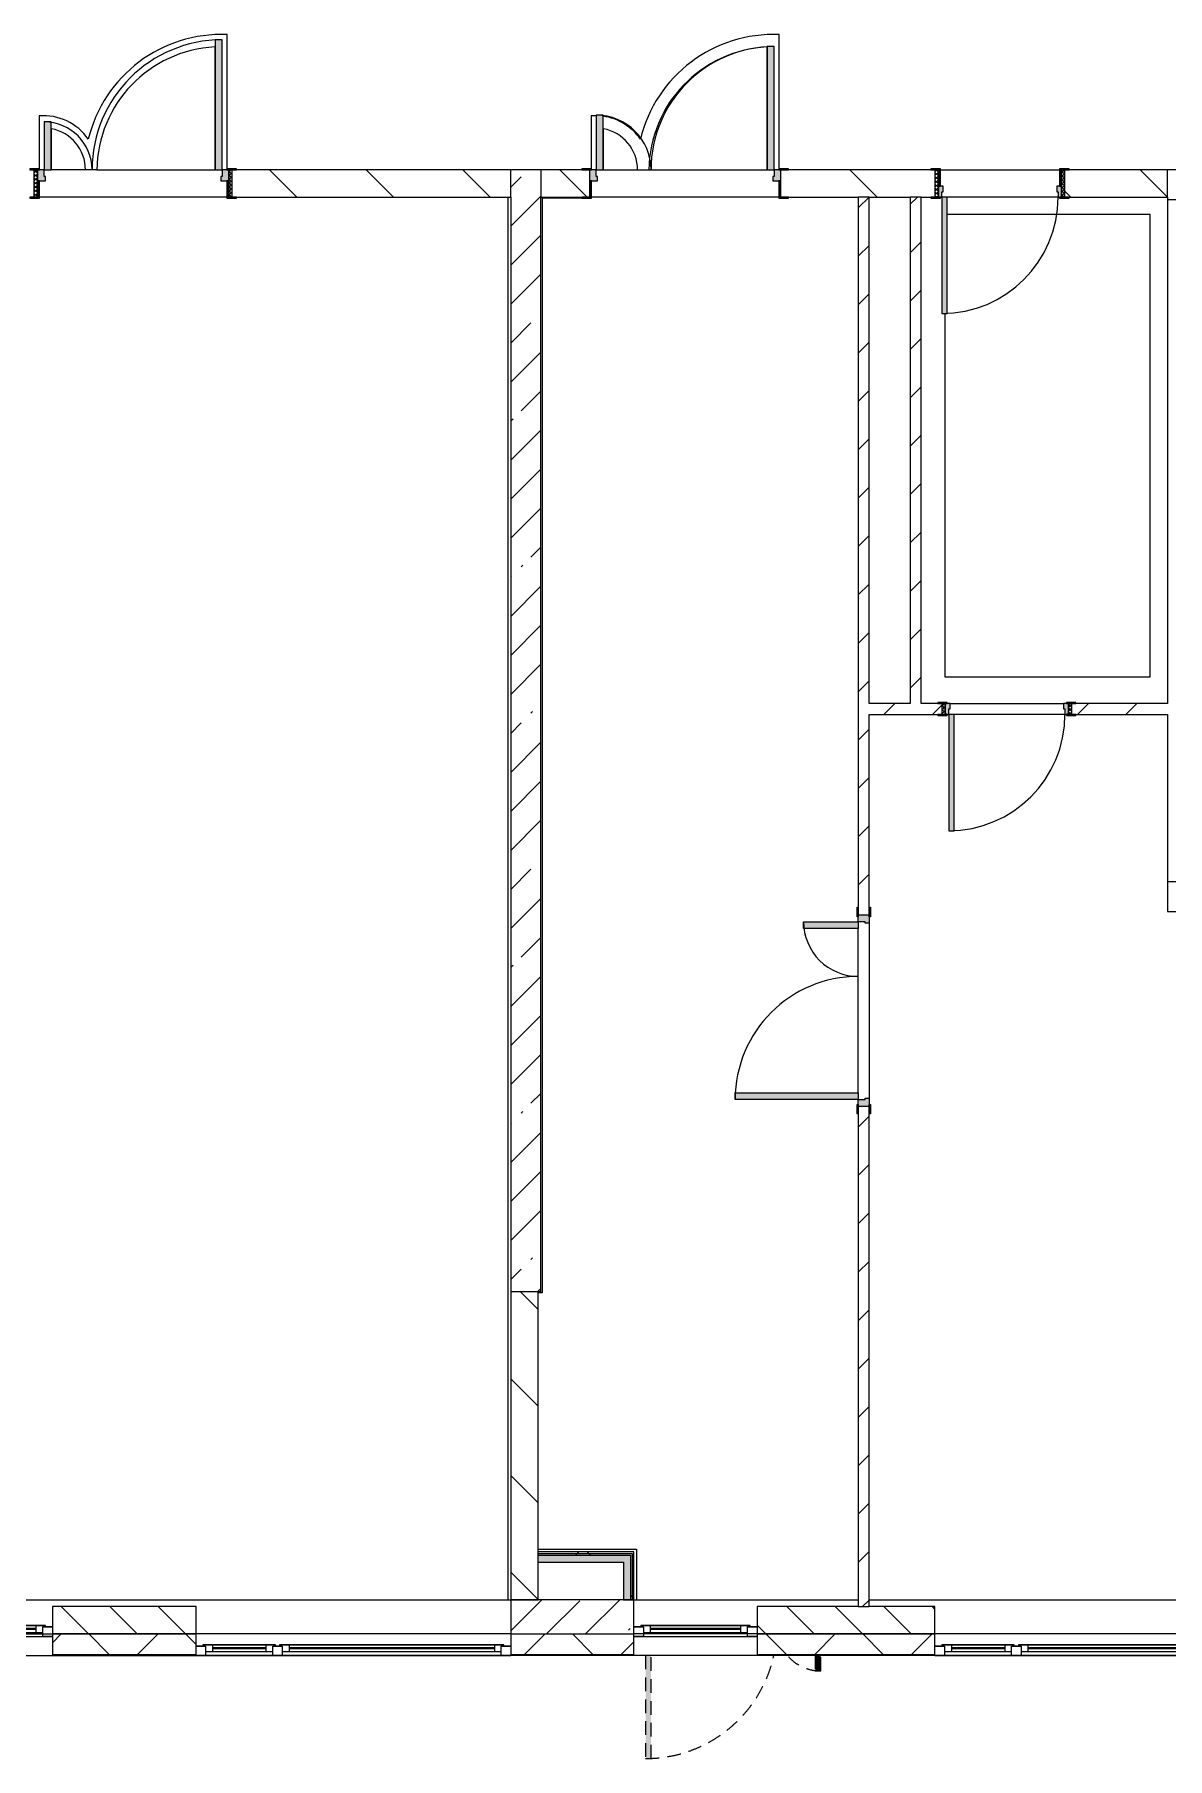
# Model space of a CAD drawing. Header units: millimetres. Extents: x -3129 to 197107, y -8553 to 29000.
# Drawn here: x 173746 to 182027, y -1010 to 11589 of the extents above; entities that cross this region are included whole.
import ezdxf

# ---------------------------------------------------------------- set-up
doc = ezdxf.new("R2010")
doc.units = ezdxf.units.MM
doc.linetypes.add('200_ШТРИХ__ш1_п0_6_', pattern=[160, 100, -60])
for name, color, linetype, lineweight in [('A-DETL-3', 7, 'Continuous', 5), ('A-DETL-MBND-1', 7, '200_ШТРИХ__ш1_п0_6_', 9), ('A-GLAZ-1', 7, 'Continuous', 5), ('A-WALL', 7, 'Continuous', 9), ('A-WALL-6', 7, 'Continuous', 5), ('I-WALL-6', 7, 'Continuous', 5), ('S-COLS-2', 7, 'Continuous', 5)]:
    doc.layers.add(name, color=color, linetype=linetype, lineweight=lineweight)
for name, color, linetype, lineweight, true_color in [('A-DOOR-3', 7, 'Continuous', 5, 0xaaaaaa), ('A-DOOR-4', 7, 'Continuous', 5, 0xe2e2e2), ('A-DOOR-FRAM-3', 7, 'Continuous', 5, 0xe2e2e2), ('A-DOOR-FRAM-4', 7, 'Continuous', 5, 0xaaaaaa), ('A-FLOR-3', 7, 'Continuous', 5, 0xaaaaaa), ('I-WALL-5', 7, 'Continuous', 9, 0xe7e7e7)]:
    doc.layers.add(name, color=color, linetype=linetype, lineweight=lineweight, true_color=true_color)
pattern_1 = [(135, (70097.43, 0), (-353.5534, -353.5534), [])]
pattern_2 = [(45, (70097.43, 0), (-176.7767, 176.7767), [])]
pattern_3 = [(45, (70097.43, 0), (-285.1231, 285.1231), []), (45, (70382.56, 0), (-285.1231, 285.1231), [504.031, -100.806, 16.764, -84.042])]
pattern_4 = [(45, (70097.4, 0), (-530.33, 530.33), []), (135, (70097.4, 0), (-530.33, -530.33), [])]

# ---------------------------------------------------------------- blocks, each defined once
blk = doc.blocks.new('120_Окно_СКБ_1Ст - 120_Окно_СКБ_1Ст 900х2500_h_ с форточкой-22876038-2_1_1_птичка')
at = {"layer": 'A-GLAZ-1'}
for p, q in [((-450, -127), (-450, -57)), ((-450, -57), (-380, -57)), ((450, -57), (-450, -57)), ((-380, -57), (-380, -127)), ((380, -87), (-380, -87)), ((-380, -87), (-380, -127)), ((-330, -137), (-330, -87)), ((-330, -107), (330, -107)), ((330, -117), (-330, -117)), ((330, -137), (330, -87)), ((380, -127), (380, -57)), ((380, -57), (450, -57)), ((380, -127), (380, -87)), ((450, -57), (450, -127)), ((-380, -127), (-450, -127)), ((-450, -127), (-400, -127)), ((-380, -127), (-400, -127)), ((-400, -127), (-400, -137)), ((-400, -137), (400, -137)), ((400, -137), (-400, -137)), ((450, -127), (380, -127)), ((400, -127), (380, -127)), ((400, -127), (450, -127)), ((400, -137), (400, -127))]:
    blk.add_line(p, q, dxfattribs=at)
blk = doc.blocks.new('110_Дверь_СКБ_2Ст - Д-2а_л_ Из коридора на лестницу-32216062-2_1_1_птичка')
at = {"layer": 'A-DOOR-4'}
for points in [[(612.5, 100), (662.5, 100), (662.5, 1000), (612.5, 1000), (612.5, 721)], [(-587.5, 100), (-587.5, 500), (-637.5, 500), (-637.5, 100)], [(712.5, -100), (712.5, 20), (697.5, 20), (697.5, -100)]]:
    blk.add_hatch(color=256, dxfattribs=at).paths.add_polyline_path(points)
h = blk.add_hatch(color=256, dxfattribs=at)
h.paths.add_polyline_path([(652.5, 20), (712.5, 20), (712.5, 100), (662.5, 100), (662.5, 50), (652.5, 50)])
h.paths.add_polyline_path([(-687.5, 20), (-627.5, 20), (-627.5, 50), (-637.5, 50), (-637.5, 100), (-687.5, 100)])
at = {"layer": 'A-DOOR-FRAM-3'}
for points in [[(-672.5, 100), (-672.5, 108), (-742.5, 108), (-742.5, 100)], [(-672.5, -100), (-672.5, 20), (-687.5, 20), (-687.5, -100)], [(767.5, 100), (767.5, 108), (697.5, 108), (697.5, 100)], [(-672.5, -108), (-672.5, -100), (-742.5, -100), (-742.5, -108)], [(767.5, -108), (767.5, -100), (697.5, -100), (697.5, -108)]]:
    blk.add_hatch(color=256, dxfattribs=at).paths.add_polyline_path(points)
at = {"layer": 'A-DOOR-3'}
for p, q in [((662.5, 1000), (612.5, 1000)), ((612.5, 1000), (612.5, 100)), ((662.5, 100), (662.5, 1000)), ((-637.5, 500), (-637.5, 100)), ((-587.5, 500), (-637.5, 500)), ((-587.5, 100), (-587.5, 500)), ((-637.5, 100), (-587.5, 100)), ((612.5, 100), (662.5, 100))]:
    blk.add_line(p, q, dxfattribs=at)
for centre, radius, start, end in [((662.5, 100), 900, 90, 180), ((-637.5, 100), 400, 360, 90)]:
    blk.add_arc(centre, radius, start, end, dxfattribs=at)
at = {"layer": 'A-DOOR-FRAM-4'}
for p, q in [((-672.5, 108), (-742.5, 108)), ((-742.5, 108), (-742.5, 100)), ((-742.5, 100), (-672.5, 100)), ((-637.5, 100), (-687.5, 100)), ((-687.5, 100), (-687.5, 20)), ((-687.5, 20), (-627.5, 20)), ((-672.5, 20), (-687.5, 20)), ((-687.5, 20), (-687.5, -100)), ((-672.5, 100), (-672.5, 108)), ((-672.5, -100), (-672.5, 20)), ((-637.5, 50), (-637.5, 100)), ((-627.5, 50), (-637.5, 50)), ((-627.5, 20), (-627.5, 50)), ((662.5, 50), (652.5, 50)), ((652.5, 50), (652.5, 20)), ((652.5, 20), (712.5, 20)), ((662.5, 100), (662.5, 50)), ((712.5, 100), (662.5, 100)), ((767.5, 108), (697.5, 108)), ((697.5, 108), (697.5, 100)), ((697.5, 100), (767.5, 100)), ((712.5, 20), (697.5, 20)), ((697.5, 20), (697.5, -100)), ((712.5, 20), (712.5, 100)), ((712.5, -100), (712.5, 20)), ((767.5, 100), (767.5, 108)), ((-672.5, -100), (-742.5, -100)), ((-742.5, -100), (-742.5, -108)), ((-742.5, -108), (-672.5, -108)), ((-687.5, -100), (-672.5, -100)), ((-672.5, -108), (-672.5, -100)), ((697.5, -100), (712.5, -100)), ((767.5, -100), (697.5, -100)), ((697.5, -100), (697.5, -108)), ((697.5, -108), (767.5, -108)), ((767.5, -108), (767.5, -100))]:
    blk.add_line(p, q, dxfattribs=at)
blk = doc.blocks.new('110_Дверь_СКБ_1Ст_Внутренняя1 - Д-8 950x2100h_охрана-V151-2_1_1_птичка')
at = {"layer": 'A-DOOR-3'}
h = blk.add_hatch(dxfattribs=at)
h.set_pattern_fill('FP_137', color=256, style=0, pattern_type=2)
h.set_pattern_definition([(135, (1826.41, 164.685), (-14.14214, -14.14214), []), (225, (1826.41, 164.685), (14.14214, -14.14214), [])])
h.paths.add_polyline_path([(487.5, 100), (462.5, 100), (462.5, -100), (487.5, -100)])
at = {"layer": 'A-DOOR-4'}
h = blk.add_hatch(color=256, dxfattribs=at)
h.paths.add_polyline_path([(437.5, 100), (437.5, 60), (427.5, 60), (427.5, 20), (462.5, 20), (461.2, 100)])
h.paths.add_polyline_path([(-437.5, 100), (-437.5, 20), (-402.5, 20), (-402.5, 60), (-412.5, 60), (-412.5, 100)])
at = {"layer": 'A-DOOR-FRAM-3'}
for points in [[(397.5, 950), (397.5, 100), (437.5, 100), (437.5, 950)], [(-422.5, 108), (-492.5, 108), (-492.5, 100), (-422.5, 100)], [(-422.5, 20), (-437.5, 20), (-437.5, -100), (-422.5, -100)], [(461.2, 108), (447.5, 108), (447.5, 100), (517.5, 100), (517.5, 108)], [(461.2, 20), (447.5, 20), (447.5, -100), (462.5, -100), (462.5, 20)], [(-422.5, -100), (-492.5, -100), (-492.5, -108), (-422.5, -108)], [(517.5, -100), (447.5, -100), (447.5, -108), (517.5, -108)]]:
    blk.add_hatch(color=256, dxfattribs=at).paths.add_polyline_path(points)
at = {"layer": 'A-DOOR-FRAM-4'}
h = blk.add_hatch(dxfattribs=at)
h.set_pattern_fill('FP_138', color=256, style=0, pattern_type=2)
h.set_pattern_definition([(45, (-296.384, 164.685), (-14.1421, 14.1421), []), (135, (-296.384, 164.685), (-14.1421, -14.1421), [])])
h.paths.add_polyline_path([(-437.5, 100), (-462.5, 100), (-462.5, -100), (-437.5, -100)])
at = {"layer": 'A-DOOR-3'}
for p, q in [((437.5, 950), (397.5, 950)), ((397.5, 950), (397.5, 100)), ((437.5, 100), (437.5, 950)), ((397.5, 100), (437.5, 100))]:
    blk.add_line(p, q, dxfattribs=at)
blk.add_arc((437.5, 100), 850, 90, 180, dxfattribs=at)
at = {"layer": 'A-DOOR-FRAM-4'}
for p, q in [((-422.5, 108), (-492.5, 108)), ((-492.5, 108), (-492.5, 100)), ((-492.5, 100), (-422.5, 100)), ((-437.5, 100), (-462.5, 100)), ((-462.5, 100), (-462.5, -100)), ((-412.5, 100), (-437.5, 100)), ((-437.5, 100), (-437.5, 20)), ((-437.5, -100), (-437.5, 100)), ((-422.5, 100), (-437.5, 100)), ((-437.5, 100), (-437.5, 99)), ((-437.5, 99), (-422.5, 99)), ((-437.5, 20), (-402.5, 20)), ((-422.5, 20), (-437.5, 20)), ((-437.5, 20), (-437.5, -100)), ((-422.5, 100), (-422.5, 108)), ((-422.5, 99), (-422.5, 100)), ((-422.5, -100), (-422.5, 20)), ((-412.5, 60), (-412.5, 100)), ((-402.5, 60), (-412.5, 60)), ((-402.5, 20), (-402.5, 60)), ((437.5, 60), (427.5, 60)), ((427.5, 60), (427.5, 20)), ((427.5, 20), (462.5, 20)), ((437.5, 100), (437.5, 60)), ((462.5, 100), (437.5, 100)), ((517.5, 108), (447.5, 108)), ((447.5, 108), (447.5, 100)), ((462.5, 100), (447.5, 100)), ((447.5, 100), (447.5, 99)), ((447.5, 100), (517.5, 100)), ((447.5, 99), (462.5, 99)), ((462.5, 20), (447.5, 20)), ((447.5, 20), (447.5, -100)), ((462.5, 20), (462.5, 100)), ((487.5, 100), (462.5, 100)), ((462.5, 100), (462.5, -100)), ((462.5, 99), (462.5, 100)), ((462.5, -100), (462.5, 20)), ((487.5, -100), (487.5, 100)), ((517.5, 100), (517.5, 108)), ((-422.5, -100), (-492.5, -100)), ((-492.5, -100), (-492.5, -108)), ((-492.5, -108), (-422.5, -108)), ((-462.5, -100), (-437.5, -100)), ((-437.5, -100), (-422.5, -100)), ((-422.5, -108), (-422.5, -100)), ((447.5, -100), (462.5, -100)), ((517.5, -100), (447.5, -100)), ((447.5, -100), (447.5, -108)), ((447.5, -108), (517.5, -108)), ((462.5, -100), (487.5, -100)), ((517.5, -108), (517.5, -100))]:
    blk.add_line(p, q, dxfattribs=at)
blk = doc.blocks.new('110_Дверь_СКБ_1Ст_Внутренняя1 - Д-8 950x2100h_охрана-V152-2_1_1_птичка')
at = {"layer": 'A-DOOR-3'}
h = blk.add_hatch(dxfattribs=at)
h.set_pattern_fill('FP_173', color=256, style=0, pattern_type=2)
h.set_pattern_definition([(135, (1826.41, 104.685), (-14.14214, -14.14214), []), (225, (1826.41, 104.685), (14.14214, -14.14214), [])])
h.paths.add_polyline_path([(487, 40), (462, 40), (462, -40), (487, -40)])
at = {"layer": 'A-DOOR-4'}
h = blk.add_hatch(color=256, dxfattribs=at)
h.paths.add_polyline_path([(437, 40), (437, 0), (427, 0), (427, -40), (462, -40), (462, 40)])
h.paths.add_polyline_path([(-413, 40), (-438, 40), (-438, -40), (-403, -40), (-403, 0), (-413, 0)])
at = {"layer": 'A-DOOR-FRAM-3'}
for points in [[(437, 890), (397, 890), (397, 40), (437, 40), (437, 67)], [(-493, 48), (-493, 40), (-423, 40), (-423, 48)], [(517, 48), (447, 48), (447, 40), (517, 40)], [(-423, -40), (-493, -40), (-493, -48), (-423, -48)], [(447, -40), (447, -48), (517, -48), (517, -40)]]:
    blk.add_hatch(color=256, dxfattribs=at).paths.add_polyline_path(points)
at = {"layer": 'A-DOOR-FRAM-4'}
h = blk.add_hatch(dxfattribs=at)
h.set_pattern_fill('FP_174', color=256, style=0, pattern_type=2)
h.set_pattern_definition([(45, (-296.384, 104.685), (-14.1421, 14.1421), []), (135, (-296.384, 104.685), (-14.1421, -14.1421), [])])
h.paths.add_polyline_path([(-438, 40), (-463, 40), (-463, -40), (-438, -40)])
at = {"layer": 'A-DOOR-3'}
for p, q in [((437, 890), (397, 890)), ((397, 890), (397, 40)), ((437, 40), (437, 890)), ((397, 40), (437, 40))]:
    blk.add_line(p, q, dxfattribs=at)
blk.add_arc((437, 40), 850, 90, 180, dxfattribs=at)
at = {"layer": 'A-DOOR-FRAM-4'}
for p, q in [((-423, 48), (-493, 48)), ((-493, 48), (-493, 40)), ((-493, 40), (-423, 40)), ((-438, 40), (-463, 40)), ((-463, 40), (-463, -40)), ((-413, 40), (-438, 40)), ((-438, 40), (-438, -40)), ((-438, -40), (-438, 40)), ((-423, 40), (-438, 40)), ((-438, 40), (-438, 39)), ((-438, 39), (-423, 39)), ((-423, 40), (-423, 48)), ((-423, 39), (-423, 40)), ((-413, 0), (-413, 40)), ((-403, 0), (-413, 0)), ((-403, -40), (-403, 0)), ((437, 0), (427, 0)), ((427, 0), (427, -40)), ((437, 40), (437, 0)), ((462, 40), (437, 40)), ((517, 48), (447, 48)), ((447, 48), (447, 40)), ((462, 40), (447, 40)), ((447, 40), (447, 39)), ((447, 40), (517, 40)), ((447, 39), (462, 39)), ((462, -40), (462, 40)), ((487, 40), (462, 40)), ((462, 40), (462, -40)), ((462, 39), (462, 40)), ((487, -40), (487, 40)), ((517, 40), (517, 48)), ((-423, -40), (-493, -40)), ((-493, -40), (-493, -48)), ((-493, -48), (-423, -48)), ((-463, -40), (-438, -40)), ((-423, -39), (-438, -39)), ((-438, -39), (-438, -40)), ((-438, -40), (-403, -40)), ((-438, -40), (-423, -40)), ((-423, -40), (-423, -39)), ((-423, -48), (-423, -40)), ((427, -40), (462, -40)), ((462, -39), (447, -39)), ((447, -39), (447, -40)), ((447, -40), (462, -40)), ((517, -40), (447, -40)), ((447, -40), (447, -48)), ((447, -48), (517, -48)), ((462, -40), (462, -39)), ((462, -40), (487, -40)), ((517, -48), (517, -40))]:
    blk.add_line(p, q, dxfattribs=at)
blk = doc.blocks.new('110_Дверь_СКБ_2Ст - Д-6_л__ ДОО_Дв_1450x2100h_Дверь из раздевальной в коридор-V108-2_1_1_птичка')
at = {"layer": 'A-DOOR-3'}
h = blk.add_hatch(dxfattribs=at)
h.set_pattern_fill('FP_141', color=256, style=0, pattern_type=2)
h.set_pattern_definition([(135, (1576.41, 164.685), (-14.14214, -14.14214), []), (225, (1576.41, 164.685), (14.14214, -14.14214), [])])
h.paths.add_polyline_path([(737.5, 100), (712.5, 100), (712.5, -100), (737.5, -100)])
at = {"layer": 'A-DOOR-4'}
for points in [[(662.5, 100), (662.5, 1050), (612.5, 1050), (612.5, 100)], [(-587.5, 100), (-587.5, 450), (-637.5, 450), (-637.5, 100)]]:
    blk.add_hatch(color=256, dxfattribs=at).paths.add_polyline_path(points)
h = blk.add_hatch(color=256, dxfattribs=at)
h.paths.add_polyline_path([(712.5, 100), (662.5, 100), (662.5, 50), (652.5, 50), (652.5, 20), (712.5, 20)])
h.paths.add_polyline_path([(-627.5, 20), (-627.5, 50), (-637.5, 50), (-637.5, 100), (-687.5, 100), (-687.5, 20)])
at = {"layer": 'A-DOOR-FRAM-3'}
for points in [[(-672.5, 100), (-672.5, 108), (-742.5, 108), (-742.5, 100)], [(-672.5, 20), (-687.5, 20), (-687.5, -100), (-672.5, -94.3)], [(767.5, 100), (767.5, 108), (697.5, 108), (697.5, 100)], [(712.5, 20), (697.5, 20), (697.5, -100), (712.5, -100)], [(-672.5, -100), (-742.5, -100), (-742.5, -108), (-672.5, -108)], [(767.5, -108), (767.5, -100), (697.5, -100), (697.5, -108)]]:
    blk.add_hatch(color=256, dxfattribs=at).paths.add_polyline_path(points)
at = {"layer": 'A-DOOR-FRAM-4'}
h = blk.add_hatch(dxfattribs=at)
h.set_pattern_fill('FP_142', color=256, style=0, pattern_type=2)
h.set_pattern_definition([(45, (-546.384, 164.685), (-14.1421, 14.1421), []), (135, (-546.384, 164.685), (-14.1421, -14.1421), [])])
h.paths.add_polyline_path([(-687.5, -94.3), (-687.5, 100), (-712.5, 100), (-712.5, -100), (-687.5, -100)])
at = {"layer": 'A-DOOR-3'}
for p, q in [((662.5, 1050), (612.5, 1050)), ((612.5, 1050), (612.5, 100)), ((662.5, 100), (662.5, 1050)), ((-637.5, 450), (-637.5, 100)), ((-587.5, 450), (-637.5, 450)), ((-587.5, 100), (-587.5, 450)), ((-637.5, 100), (-587.5, 100)), ((612.5, 100), (662.5, 100))]:
    blk.add_line(p, q, dxfattribs=at)
for centre, radius, start, end in [((662.5, 100), 950, 90, 180), ((-637.5, 100), 350, 360, 90)]:
    blk.add_arc(centre, radius, start, end, dxfattribs=at)
at = {"layer": 'A-DOOR-FRAM-4'}
for p, q in [((-672.5, 108), (-742.5, 108)), ((-742.5, 108), (-742.5, 100)), ((-742.5, 100), (-672.5, 100)), ((-687.5, 100), (-712.5, 100)), ((-712.5, 100), (-712.5, -100)), ((-637.5, 100), (-687.5, 100)), ((-687.5, 100), (-687.5, 20)), ((-687.5, -100), (-687.5, 100)), ((-687.5, 20), (-627.5, 20)), ((-672.5, 20), (-687.5, 20)), ((-687.5, 20), (-687.5, -100)), ((-672.5, 100), (-672.5, 108)), ((-672.5, -100), (-672.5, 20)), ((-637.5, 50), (-637.5, 100)), ((-627.5, 50), (-637.5, 50)), ((-627.5, 20), (-627.5, 50)), ((662.5, 50), (652.5, 50)), ((652.5, 50), (652.5, 20)), ((652.5, 20), (712.5, 20)), ((662.5, 100), (662.5, 50)), ((712.5, 100), (662.5, 100)), ((767.5, 108), (697.5, 108)), ((697.5, 108), (697.5, 100)), ((697.5, 100), (767.5, 100)), ((712.5, 20), (697.5, 20)), ((697.5, 20), (697.5, -100)), ((712.5, 20), (712.5, 100)), ((737.5, 100), (712.5, 100)), ((712.5, 100), (712.5, -100)), ((712.5, -100), (712.5, 20)), ((737.5, -100), (737.5, 100)), ((767.5, 100), (767.5, 108)), ((-672.5, -100), (-742.5, -100)), ((-742.5, -100), (-742.5, -108)), ((-742.5, -108), (-672.5, -108)), ((-712.5, -100), (-687.5, -100)), ((-687.5, -100), (-672.5, -100)), ((-672.5, -108), (-672.5, -100)), ((697.5, -100), (712.5, -100)), ((767.5, -100), (697.5, -100)), ((697.5, -100), (697.5, -108)), ((697.5, -108), (767.5, -108)), ((712.5, -100), (737.5, -100)), ((767.5, -108), (767.5, -100))]:
    blk.add_line(p, q, dxfattribs=at)
blk = doc.blocks.new('110_Дверь_СКБ_2Ст_Наружная - ДН-5_л__ Двухстворчатая 1350 х3800 _h_ в свету с верхним остеклением-21877029-2_1_1_птичка')
at = {"layer": 'A-DETL-MBND-1'}
for points in [[(619, 1010), (619, 258), (659, 258), (659, 1010)], [(-621, 370), (-621, 258), (-581, 258), (-581, 370)]]:
    blk.add_hatch(color=256, dxfattribs=at).paths.add_polyline_path(points)
for p, q in [((659, 1010), (619, 1010)), ((619, 1010), (619, 258)), ((659, 258), (659, 1010)), ((-621, 370), (-621, 258)), ((-581, 370), (-621, 370)), ((-581, 258), (-581, 370))]:
    blk.add_line(p, q, dxfattribs=at)
for centre, radius, start, end in [((659, 50), 960, 90, 167.443), ((-621, 50), 320, 42.2942, 90)]:
    blk.add_arc(centre, radius, start, end, dxfattribs=at)
blk = doc.blocks.new('120_Окно_СКБ_2Ст_Фрамуга сверху - 120_Окно_СКБ_2Ст_2300х2500_h_ ДОО-22877051-2_1_1_птичка')
at = {"layer": 'A-GLAZ-1'}
for p, q in [((-1150, 13), (-1150, 83)), ((-1150, 83), (-1080, 83)), ((1150, 83), (-1150, 83)), ((-1080, 13), (-1150, 13)), ((-1150, 13), (-1100, 13)), ((-1080, 13), (-1100, 13)), ((-1100, 13), (-1100, 3)), ((-1100, 3), (540, 3)), ((540, 3), (-1100, 3)), ((-1080, 83), (-1080, 13)), ((-1080, 83), (1080, 83)), ((520, 53), (-1080, 53)), ((-1080, 53), (-1080, 13)), ((-1030, 3), (-1030, 53)), ((-1030, 33), (470, 33)), ((470, 23), (-1030, 23)), ((470, 3), (470, 53)), ((520, 13), (520, 83)), ((520, 83), (590, 83)), ((520, 13), (520, 53)), ((590, 13), (520, 13)), ((540, 13), (520, 13)), ((540, 13), (570, 13)), ((540, 13), (570, 13)), ((540, 3), (540, 13)), ((590, 13), (570, 13)), ((570, 13), (570, 3)), ((570, 3), (1100, 3)), ((1100, 3), (570, 3)), ((590, 83), (590, 13)), ((1080, 53), (590, 53)), ((590, 53), (590, 13)), ((640, 3), (640, 53)), ((640, 33), (1030, 33)), ((1030, 23), (640, 23)), ((1030, 3), (1030, 53)), ((1080, 13), (1080, 83)), ((1080, 83), (1150, 83)), ((1080, 13), (1080, 53)), ((1150, 13), (1080, 13)), ((1100, 13), (1080, 13)), ((1100, 13), (1150, 13)), ((1100, 3), (1100, 13)), ((1150, 83), (1150, 13))]:
    blk.add_line(p, q, dxfattribs=at)
blk = doc.blocks.new('110_Дверь_СКБ_2Ст - Д-5_п_ Из игровой в коридор-32351726-2_1_1_птичка')
at = {"layer": 'A-DOOR-4'}
h = blk.add_hatch(color=256, dxfattribs=at)
h.paths.add_polyline_path([(712, -40), (712, 40), (652, 40), (652, 10), (662, 10), (662, -40)])
h.paths.add_polyline_path([(-628, 40), (-688, 40), (-688, -40), (-638, -40), (-638, 10), (-628, 10)])
for points in [[(-588, -440), (-588, -40), (-638, -40), (-638, -440)], [(662, -40), (612, -40), (612, -940), (662, -940)]]:
    blk.add_hatch(color=256, dxfattribs=at).paths.add_polyline_path(points)
at = {"layer": 'A-DOOR-FRAM-3'}
for points in [[(-673, 48), (-743, 48), (-743, 40), (-673, 40)], [(767, 48), (697, 48), (697, 40), (767, 40)], [(-673, -40), (-743, -40), (-743, -48), (-673, -48)], [(767, -40), (697, -40), (697, -48), (767, -48)]]:
    blk.add_hatch(color=256, dxfattribs=at).paths.add_polyline_path(points)
at = {"layer": 'A-DOOR-3'}
for p, q in [((-638, -40), (-588, -40)), ((-638, -440), (-638, -40)), ((-588, -40), (-588, -440)), ((612, -40), (662, -40)), ((612, -940), (612, -40)), ((662, -40), (662, -940)), ((-588, -440), (-638, -440)), ((662, -940), (612, -940))]:
    blk.add_line(p, q, dxfattribs=at)
for centre, radius, start, end in [((-638, -40), 400, 270, 0), ((662, -40), 900, 180, 270)]:
    blk.add_arc(centre, radius, start, end, dxfattribs=at)
at = {"layer": 'A-DOOR-FRAM-4'}
for p, q in [((-743, 48), (-673, 48)), ((-743, 40), (-743, 48)), ((-673, 40), (-743, 40)), ((-688, 40), (-628, 40)), ((-688, -40), (-688, 40)), ((-688, 40), (-673, 40)), ((-688, 39), (-688, 40)), ((-673, 39), (-688, 39)), ((-673, 48), (-673, 40)), ((-673, 40), (-673, 39)), ((-638, 10), (-638, -40)), ((-628, 10), (-638, 10)), ((-628, 40), (-628, 10)), ((652, 40), (712, 40)), ((652, 10), (652, 40)), ((662, 10), (652, 10)), ((662, -40), (662, 10)), ((697, 40), (697, 48)), ((697, 48), (767, 48)), ((697, 39), (697, 40)), ((697, 40), (712, 40)), ((767, 40), (697, 40)), ((712, 39), (697, 39)), ((712, 40), (712, -40)), ((712, 40), (712, 39)), ((767, 48), (767, 40)), ((-743, -40), (-673, -40)), ((-743, -48), (-743, -40)), ((-673, -48), (-743, -48)), ((-638, -40), (-688, -40)), ((-673, -40), (-673, -48)), ((712, -40), (662, -40)), ((697, -48), (697, -40)), ((697, -40), (767, -40)), ((767, -48), (697, -48)), ((767, -40), (767, -48))]:
    blk.add_line(p, q, dxfattribs=at)

msp = doc.modelspace()

# ---------------------------------------------------------------- hatches: boundary and pattern name
at = {"layer": 'A-WALL-6'}
h = msp.add_hatch(dxfattribs=at)
h.set_pattern_fill('FP_134', color=256, style=0, pattern_type=2)
h.set_pattern_definition([(135, (70097.43, 0), (-176.7767, -176.7767), [])])
h.paths.add_polyline_path([(192127.4, -100), (192927.4, -100), (192927.4, 100), (192127.4, 100)])
h.paths.add_polyline_path([(180256.6, -100), (180327.4, -100), (180327.4, 100), (179027.4, 100), (179027.4, -100), (179792.9, -100)])
h.paths.add_polyline_path([(189068.1, -100), (189427.4, -100), (189427.4, 100), (188927.4, 100), (188927.4, -100)])
h.paths.add_polyline_path([(183777.4, -100), (183777.4, 100), (183527.4, 100), (183527.4, -100)])
h.paths.add_polyline_path([(184677.4, -100), (185727.4, -100), (185727.4, 100), (184677.4, 100)])
h.paths.add_polyline_path([(164877.4, -100), (164877.4, 100), (164627.4, 100), (164627.4, -100)])
h.paths.add_polyline_path([(165880.1, -100), (169127.4, -100), (169126.4, 100), (165777.4, 100), (165777.4, -100)])
h.paths.add_polyline_path([(172727.4, -100), (172977.4, -100), (172977.4, 100), (172727.4, 100)])
h.paths.add_polyline_path([(174691.5, -100), (174927.4, -100), (174927.4, 100), (173877.4, 100), (173877.4, -100)])
h.paths.add_polyline_path([(170927.4, -100), (171827.4, -100), (171827.4, 100), (170927.4, 100)])
h.paths.add_polyline_path([(162633.7, -100), (162827.4, -100), (162827.4, 100), (162027.4, 100), (162027.4, -100), (162193.2, -100)])
h = msp.add_hatch(dxfattribs=at)
h.set_pattern_fill('FP_124', color=256, style=0, pattern_type=2)
h.set_pattern_definition([(45, (70097.43, 0), (-353.5534, 353.5534), []), (135, (70097.43, 0), (-353.5534, -353.5534), [])])
h.paths.add_polyline_path([(192314.4, -250), (192927.4, -250), (192927.4, -100), (192127.4, -100), (192127.4, -250)])
h.paths.add_polyline_path([(190459.3, -250), (191227.4, -250), (191227.4, -100), (190327.4, -100), (190327.4, -250)])
h.paths.add_polyline_path([(195096.9, -250), (195177.4, -250), (195177.4, -100), (193827.4, -100), (193827.4, -250), (194169.4, -250)])
h.paths.add_polyline_path([(182627.4, -250), (183777.4, -250), (183777.4, -100), (182627.4, -100)])
h.paths.add_polyline_path([(177474.1, -250), (178127.4, -250), (178127.4, -100), (177227.4, -100), (177227.4, -250)])
h.paths.add_polyline_path([(179027.4, -250), (180327.4, -250), (180327.4, -100), (179027.4, -100)])
h.paths.add_polyline_path([(184677.4, -250), (185727.4, -250), (185727.4, -100), (184677.4, -100)])
h.paths.add_polyline_path([(189427.4, -250), (189427.4, -100), (188027.4, -100), (188027.4, -250), (189068.1, -250)])
h.paths.add_polyline_path([(171908.9, -250), (172977.4, -250), (172977.4, -100), (170927.4, -100), (170927.4, -250), (171827.4, -250)])
h.paths.add_polyline_path([(173877.4, -250), (174927.4, -250), (174927.4, -100), (173877.4, -100)])
h.paths.add_polyline_path([(169127.4, -250), (170027.4, -250), (170027.4, -100), (165777.4, -100), (165777.4, -250), (169126.4, -250)])
h.paths.add_polyline_path([(163727.4, -250), (164877.4, -250), (164877.4, -100), (163727.4, -100)])
h.paths.add_polyline_path([(159307.4, -250), (161127.4, -250), (161127.4, -100), (159307.4, -100)])
h.paths.add_polyline_path([(162170, -250), (162827.4, -250), (162827.4, -100), (162027.4, -100), (162027.4, -250)])
at = {"layer": 'I-WALL-5'}
for points in [[(178052.4, 426), (178052.4, 476), (177427.4, 476), (177427.4, 426), (177474.1, 426)], [(178052.4, 150), (178102.4, 150), (178102.4, 476), (178052.4, 476), (178052.4, 230.5)]]:
    msp.add_hatch(color=256, dxfattribs=at).paths.add_polyline_path(points)
at = {"layer": 'I-WALL-6'}
h = msp.add_hatch(dxfattribs=at)
h.set_pattern_fill('FP_135', color=256, style=0, pattern_type=2)
h.set_pattern_definition(pattern_1)
h.paths.add_polyline_path([(175222.4, 10400), (177227.4, 10400), (177227.4, 10600), (175192.4, 10600), (175192.4, 10400)])
h.paths.add_polyline_path([(172836.5, 10400), (173742.4, 10400), (173742.4, 10600), (171707.4, 10600), (171707.4, 10400)])
h = msp.add_hatch(dxfattribs=at)
h.set_pattern_fill('FP_132', color=256, style=0, pattern_type=2)
h.set_pattern_definition(pattern_3)
h.paths.add_polyline_path([(177447.4, 2400), (177447.4, 10600), (177227.4, 10600), (177227.4, 2400)])
h = msp.add_hatch(dxfattribs=at)
h.set_pattern_fill('FP_135', color=256, style=0, pattern_type=2)
h.set_pattern_definition(pattern_1)
h.paths.add_polyline_path([(189427.4, 10400), (191307.4, 10400), (191307.4, 10600), (189427.4, 10600)])
h.paths.add_polyline_path([(177474.1, 10400), (177802.4, 10400), (177802.4, 10600), (177447.4, 10600), (177447.4, 10400)])
h.paths.add_polyline_path([(181647.9, 10400), (182027.4, 10400), (182027.4, 10600), (181277.4, 10600), (181277.4, 10400), (181307.4, 10400)])
h.paths.add_polyline_path([(179202.4, 10400), (180327.4, 10400), (180327.4, 10600), (179202.4, 10600), (179202.4, 10520)])
h = msp.add_hatch(dxfattribs=at)
h.set_pattern_fill('FP_136', color=256, style=0, pattern_type=2)
h.set_pattern_definition(pattern_2)
h.paths.add_polyline_path([(179792.9, 100), (179847.4, 100), (179847.4, 3755), (179767.4, 3755), (179767.4, 100)])
h.paths.add_polyline_path([(179767.4, 5155), (179847.4, 5155), (179847.4, 10400), (179767.4, 10400), (179767.4, 5210)])
h = msp.add_hatch(dxfattribs=at)
h.set_pattern_fill('FP_136', color=256, style=0, pattern_type=2)
h.set_pattern_definition(pattern_2)
h.paths.add_polyline_path([(180227.4, 6700), (180227.4, 10400), (180147.4, 10400), (180147.4, 6700)])
h = msp.add_hatch(dxfattribs=at)
h.set_pattern_fill('FP_136', color=256, style=0, pattern_type=2)
h.set_pattern_definition(pattern_2)
h.paths.add_polyline_path([(179847.4, 6620), (180377.4, 6620), (180377.4, 6700), (179847.4, 6700)])
h.paths.add_polyline_path([(181327.4, 6620), (182027.4, 6620), (182027.4, 6700), (181327.4, 6700)])
h = msp.add_hatch(dxfattribs=at)
h.set_pattern_fill('FP_135', color=256, style=0, pattern_type=2)
h.set_pattern_definition(pattern_1)
h.paths.add_polyline_path([(177427.4, 150), (177427.4, 2400), (177227.4, 2400), (177227.4, 150)])
h = msp.add_hatch(dxfattribs=at)
h.set_pattern_fill('FP_228', color=256, style=0, pattern_type=2)
h.set_pattern_definition(pattern_4)
h.paths.add_polyline_path([(178114.9, 488.5), (178114.9, 501), (177427.4, 501), (177427.4, 488.5), (178102.4, 488.5)])
h = msp.add_hatch(dxfattribs=at)
h.set_pattern_fill('FP_228', color=256, style=0, pattern_type=2)
h.set_pattern_definition(pattern_4)
h.paths.add_polyline_path([(178052.4, 476), (178102.4, 476), (178102.4, 488.5), (177427.4, 488.5), (177427.4, 476), (177474.1, 476)])
h = msp.add_hatch(dxfattribs=at)
h.set_pattern_fill('FP_228', color=256, style=0, pattern_type=2)
h.set_pattern_definition(pattern_4)
h.paths.add_polyline_path([(178102.4, 150), (178114.9, 150), (178114.9, 488.5), (178102.4, 488.5), (178102.4, 230.5)])
h = msp.add_hatch(dxfattribs=at)
h.set_pattern_fill('FP_228', color=256, style=0, pattern_type=2)
h.set_pattern_definition(pattern_4)
h.paths.add_polyline_path([(178114.9, 150), (178127.4, 150), (178127.4, 501), (178114.9, 501), (178114.9, 230.5)])
at = {"layer": 'S-COLS-2'}
h = msp.add_hatch(dxfattribs=at)
h.set_pattern_fill('FP_132', color=256, style=0, pattern_type=2)
h.set_pattern_definition(pattern_3)
h.paths.add_polyline_path([(177227.4, -100), (178127.4, -100), (178127.4, 150), (177227.4, 150)])

# ---------------------------------------------------------------- linework, layer by layer
at = {"layer": 'A-DETL-3'}
for p, q in [((181900.9, 10273.7), (180417.4, 10273.7)), ((181900.9, 6893.7), (181900.9, 10273.7)), ((180400.9, 9550), (180400.9, 6893.7)), ((180400.9, 6893.7), (181900.9, 6893.7))]:
    msp.add_line(p, q, dxfattribs=at)
at = {"layer": 'A-FLOR-3'}
for p, q in [((175064.5, 11497.8), (175064.5, 10600)), ((175154.5, 10608), (175154.5, 11588.1)), ((179099.5, 11497.8), (179099.5, 10600)), ((179189.5, 10608), (179189.5, 11588.1)), ((173780.4, 10993.6), (173780.4, 10608)), ((177815.4, 10993.6), (177815.4, 10608)), ((173870.4, 10600), (173870.4, 10899.7)), ((177905.4, 10600), (177905.4, 10899.7)), ((174202, 10600), (173870.4, 10600)), ((177905.4, 10600), (178237, 10600)), ((177207.4, 150), (177207.4, 10400)), ((177747.4, 10392), (177457.4, 10392)), ((177457.4, 10392), (177457.4, 2392)), ((177457.4, 2392), (177427.4, 2392)), ((177427.4, 521), (178147.4, 521)), ((178147.4, 521), (178147.4, 150))]:
    msp.add_line(p, q, dxfattribs=at)
for centre, radius, start, end in [((175112, 10589), 1000, 87.56236, 166.45029), ((175112, 10589), 910, 92.99005, 179.3074), ((179147, 10589), 1000, 87.56236, 166.45029), ((179147, 10589), 910, 92.99005, 179.3074), ((173814, 10600), 395, 34.42231, 94.87345), ((177849, 10600), 395, 89.4985, 94.87345), ((177849, 10600), 395, 34.42231, 82.19504), ((173814, 10600), 305, 360, 79.33549), ((177849, 10600), 305, 360, 79.33549)]:
    msp.add_arc(centre, radius, start, end, dxfattribs=at)
at = {"layer": 'A-WALL'}
for p, q in [((177227.4, 10400), (177227.4, 10600)), ((177447.4, 10600), (177447.4, 10400)), ((182027.4, 10400), (182027.4, 10600)), ((179847.4, 10400), (179767.4, 10400)), ((180227.4, 10400), (180147.4, 10400)), ((182107.4, 10380), (182027.4, 10380)), ((182027.4, 5400), (182107.4, 5400)), ((177427.4, 488.5), (178114.9, 488.5)), ((177427.4, 476), (178102.4, 476)), ((178102.4, 476), (178102.4, 150)), ((178114.9, 488.5), (178114.9, 150)), ((179767.4, 100), (179847.4, 100)), ((173877.4, -100), (174927.4, -100)), ((174927.4, -100), (173877.4, -100)), ((179027.4, -100), (180327.4, -100)), ((180327.4, -100), (179027.4, -100)), ((173877.4, -250), (174927.4, -250)), ((177227.4, -250), (178127.4, -250)), ((179027.4, -250), (180327.4, -250)), ((173877.4, -253), (174927.4, -253)), ((177227.4, -253), (178127.4, -253)), ((179027.4, -253), (180327.4, -253))]:
    msp.add_line(p, q, dxfattribs=at)
at = {"layer": 'A-WALL-6'}
for p, q in [((174927.4, 100), (173877.4, 100)), ((173877.4, 100), (173877.4, -258)), ((174927.4, -258), (174927.4, 100)), ((179767.4, 100), (179027.4, 100)), ((179027.4, 100), (179027.4, -258)), ((180327.4, 100), (179847.4, 100)), ((180327.4, -258), (180327.4, 100)), ((172977.4, -100), (173877.4, -100)), ((177227.4, -100), (177227.4, -258)), ((177227.4, -100), (178127.4, -100)), ((178127.4, -258), (178127.4, -100)), ((164877.4, -258), (177227.4, -258)), ((190327.4, -258), (177227.4, -258))]:
    msp.add_line(p, q, dxfattribs=at)
at = {"layer": 'I-WALL-6'}
for p, q in [((174202, 10600), (175064.5, 10600)), ((177747.4, 10600), (175222.4, 10600)), ((178237, 10600), (179099.5, 10600)), ((180297.4, 10600), (179257.4, 10600)), ((180367.4, 10600), (181237.4, 10600)), ((191307.4, 10600), (181307.4, 10600)), ((175152.4, 10400), (173782.4, 10400)), ((175222.4, 10400), (177227.4, 10400)), ((177227.4, 10400), (177227.4, 150)), ((177447.4, 10400), (177747.4, 10400)), ((177447.4, 2400), (177447.4, 10400)), ((179187.4, 10400), (177817.4, 10400)), ((179257.4, 10400), (179767.4, 10400)), ((179767.4, 10400), (179767.4, 5210)), ((179847.4, 10400), (180147.4, 10400)), ((179847.4, 6700), (179847.4, 10400)), ((180147.4, 10400), (180147.4, 6700)), ((180227.4, 10400), (180297.4, 10400)), ((180227.4, 6700), (180227.4, 10400)), ((181227.4, 10400), (180417.4, 10400)), ((181307.4, 10400), (182027.4, 10400)), ((182027.4, 10400), (182027.4, 6700)), ((180147.4, 6700), (179847.4, 6700)), ((180347.4, 6700), (180227.4, 6700)), ((180437.4, 6700), (181267.4, 6700)), ((182027.4, 6700), (181357.4, 6700)), ((179847.4, 6620), (180347.4, 6620)), ((179847.4, 5210), (179847.4, 6620)), ((181277.4, 6620), (180467.4, 6620)), ((181357.4, 6620), (182027.4, 6620)), ((182027.4, 6620), (182027.4, 5180)), ((182027.4, 5180), (187447.4, 5180)), ((179767.4, 3855), (179767.4, 5055)), ((179847.4, 5095), (179847.4, 3815)), ((179767.4, 3700), (179767.4, 100)), ((179847.4, 100), (179847.4, 3700)), ((177447.4, 2400), (177227.4, 2400)), ((177427.4, 150), (177427.4, 2400)), ((178127.4, 501), (177427.4, 501)), ((177427.4, 426), (178052.4, 426)), ((178052.4, 426), (178052.4, 150)), ((178127.4, 150), (178127.4, 501)), ((172727.4, 150), (177227.4, 150)), ((177227.4, 150), (177427.4, 150)), ((178052.4, 150), (178127.4, 150)), ((178127.4, 150), (179767.4, 150)), ((179847.4, 150), (182627.4, 150)), ((177227.4, -100), (174927.4, -100)), ((179027.4, -100), (178127.4, -100)), ((182627.4, -100), (180327.4, -100))]:
    msp.add_line(p, q, dxfattribs=at)
at = {"layer": 'S-COLS-2'}
for p, q in [((178127.4, 150), (177227.4, 150)), ((177227.4, 150), (177227.4, -100)), ((178127.4, -100), (178127.4, 150)), ((177227.4, -100), (178127.4, -100))]:
    msp.add_line(p, q, dxfattribs=at)

# ---------------------------------------------------------------- block references
at = {"layer": 'A-DETL-MBND-1', "rotation": 180}
msp.add_blockref('110_Дверь_СКБ_2Ст_Наружная - ДН-5_л__ Двухстворчатая 1350 х3800 _h_ в свету с верхним остеклением-21877029-2_1_1_птичка', (178871.9, 0), dxfattribs=at)
at = {"layer": 'A-DOOR-3'}
for name, p in [('110_Дверь_СКБ_2Ст - Д-6_л__ ДОО_Дв_1450x2100h_Дверь из раздевальной в коридор-V108-2_1_1_птичка', (174454.9, 10500)), ('110_Дверь_СКБ_2Ст - Д-2а_л_ Из коридора на лестницу-32216062-2_1_1_птичка', (178489.9, 10500))]:
    msp.add_blockref(name, p, dxfattribs=at)
for name, p, rotation in [('110_Дверь_СКБ_1Ст_Внутренняя1 - Д-8 950x2100h_охрана-V151-2_1_1_птичка', (180814.9, 10500), 180), ('110_Дверь_СКБ_1Ст_Внутренняя1 - Д-8 950x2100h_охрана-V152-2_1_1_птичка', (180864.9, 6660), 180), ('110_Дверь_СКБ_2Ст - Д-5_п_ Из игровой в коридор-32351726-2_1_1_птичка', (179807.4, 4467.5), 269.9999999999999)]:
    msp.add_blockref(name, p, dxfattribs=dict(at, rotation=rotation))
at = {"layer": 'A-GLAZ-1', "rotation": 180}
for name, p in [('120_Окно_СКБ_1Ст - 120_Окно_СКБ_1Ст 900х2500_h_ с форточкой-22876038-2_1_1_птичка', (173427.4, -175)), ('120_Окно_СКБ_1Ст - 120_Окно_СКБ_1Ст 900х2500_h_ с форточкой-22876038-2_1_1_птичка', (178577.4, -175)), ('120_Окно_СКБ_2Ст_Фрамуга сверху - 120_Окно_СКБ_2Ст_2300х2500_h_ ДОО-22877051-2_1_1_птичка', (176077.4, -175)), ('120_Окно_СКБ_2Ст_Фрамуга сверху - 120_Окно_СКБ_2Ст_2300х2500_h_ ДОО-22877051-2_1_1_птичка', (181477.4, -175))]:
    msp.add_blockref(name, p, dxfattribs=at)

doc.saveas('drawing.dxf')
